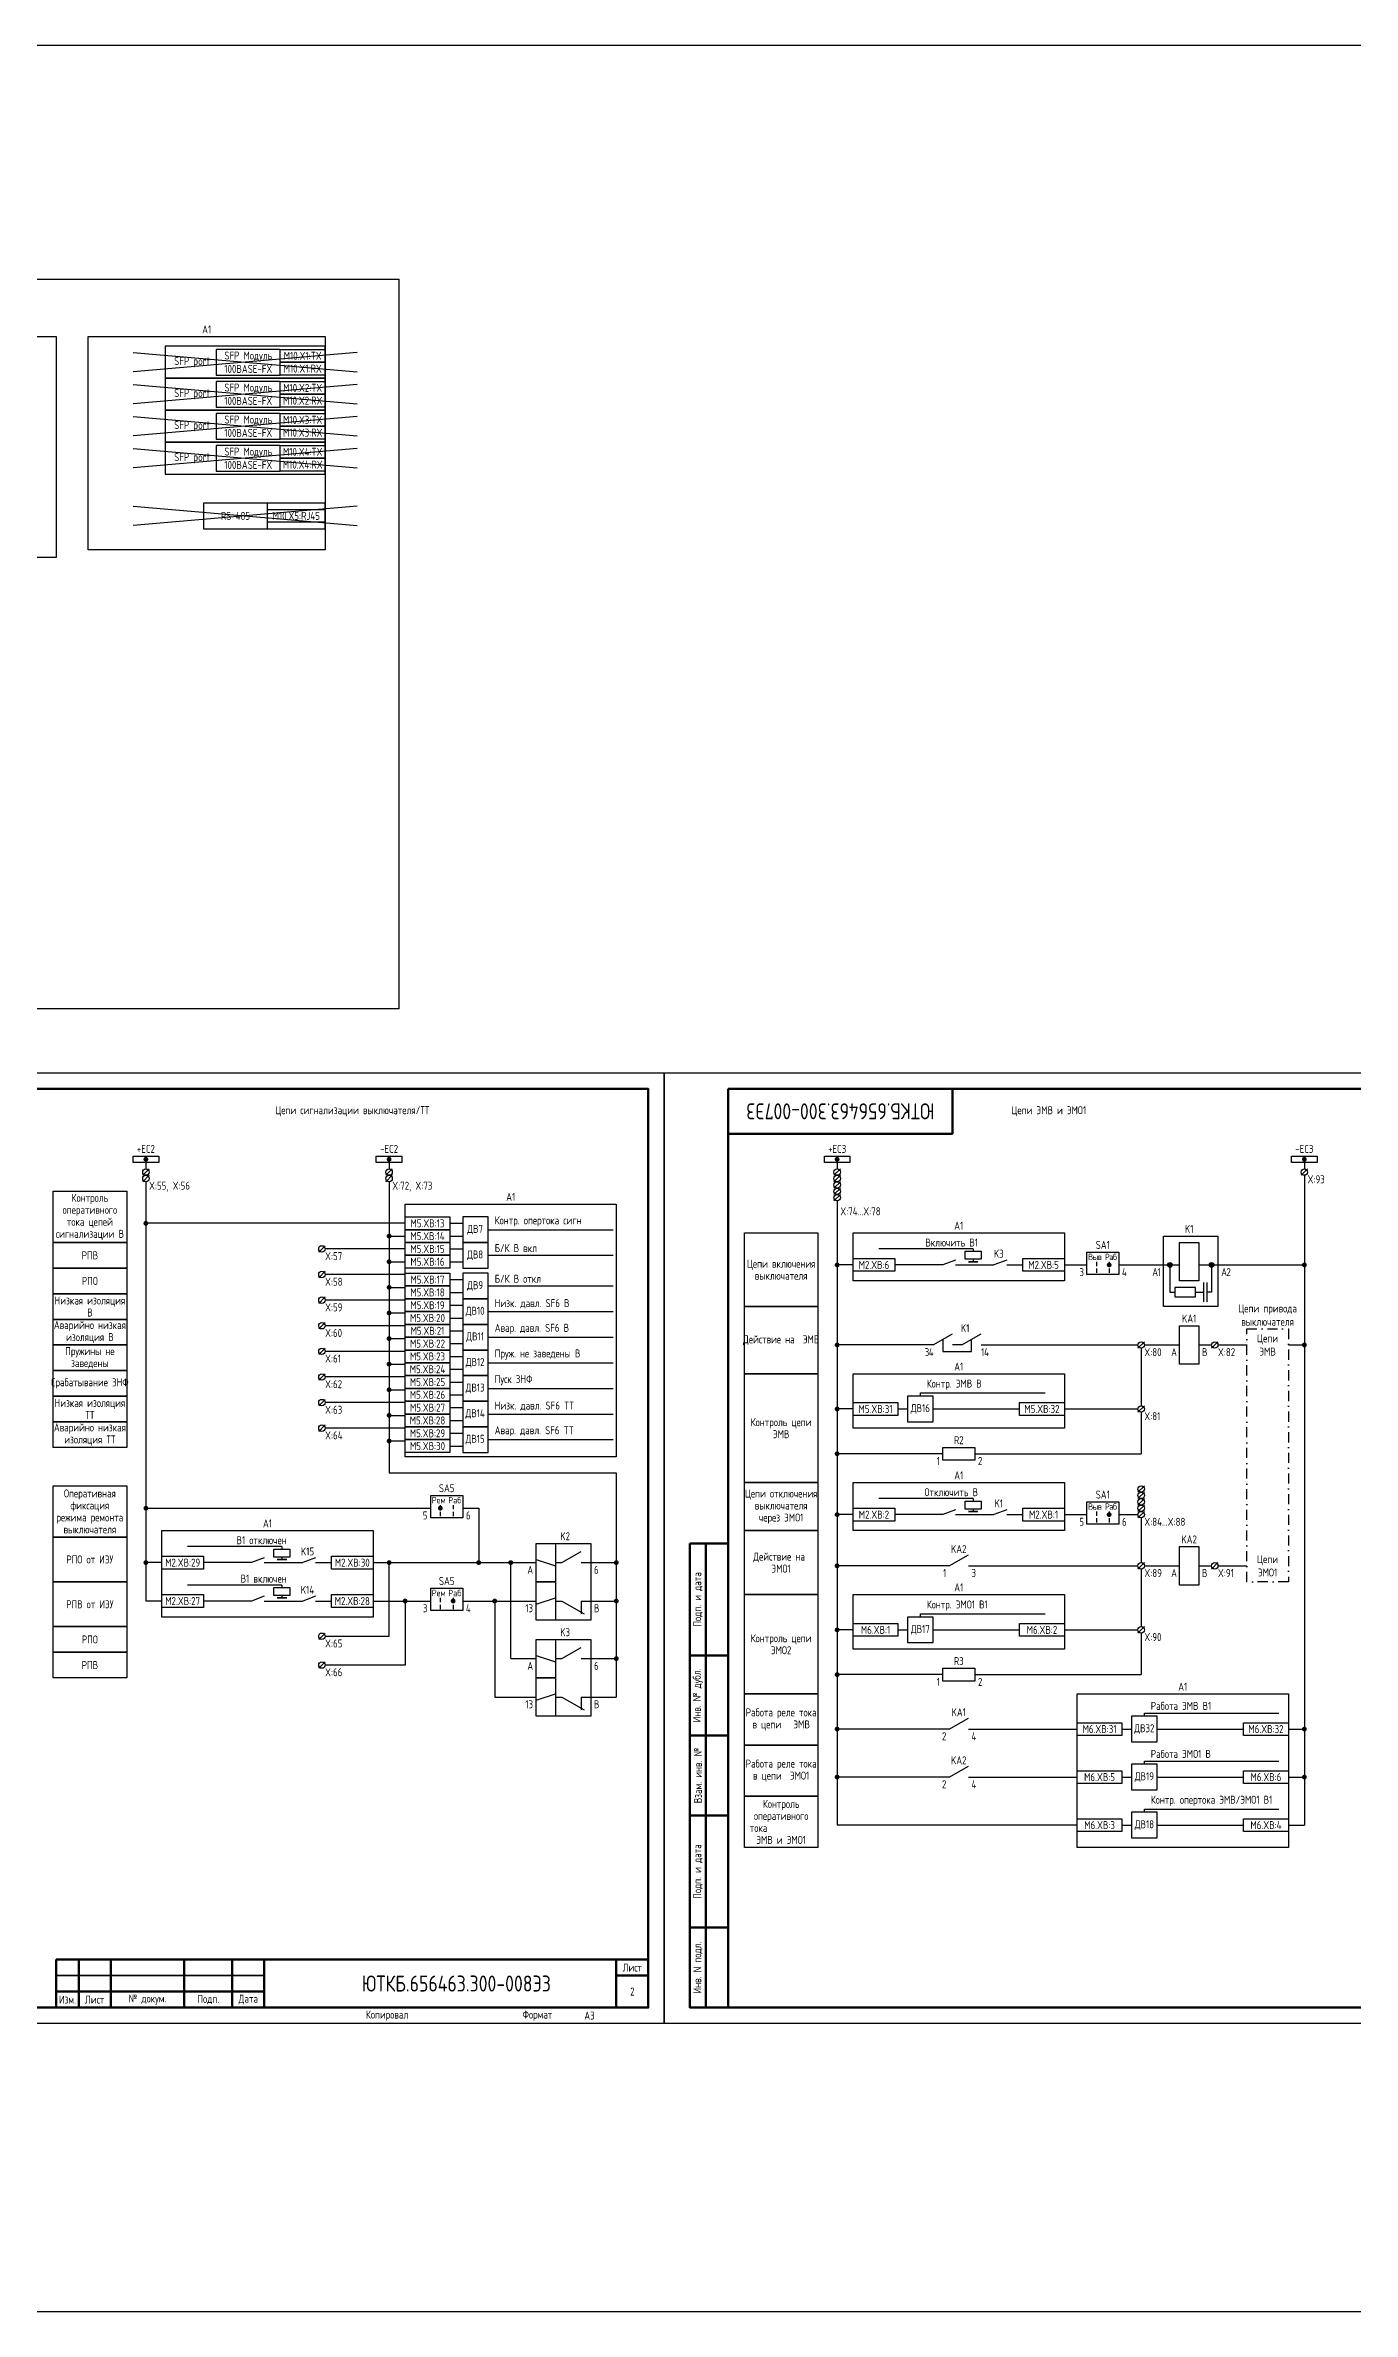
# Model space of a CAD drawing. Header units: millimetres. Extents: x -774 to 2891, y -90 to 618.
# Drawn here: x 647 to 1055, y -90 to 618 of the extents above; entities that cross this region are included whole.
import ezdxf

# ---------------------------------------------------------------- set-up
doc = ezdxf.new("R2010")
doc.units = ezdxf.units.MM
doc.linetypes.add('штрихпунктирная', pattern=[25.4, 12.7, -6.35, 0, -6.35])
doc.styles.add('Gost_type_A', font='GOST_0.TTF')

# ---------------------------------------------------------------- blocks, each defined once
blk = doc.blocks.new('Формат_А3')
blk.add_lwpolyline([(-420, 297), (0, 297), (0, 0), (-420, 0)], close=True)
at = {"lineweight": 50}
blk.add_lwpolyline([(-400, 292), (-5, 292), (-5, 5), (-400, 5)], close=True, dxfattribs=at)
blk = doc.blocks.new('Штамп малый нижний')
at = {"lineweight": 50}
for points in [[(-185, 15), (-178, 15), (-178, 5), (-185, 5)], [(-178, 15), (-168, 15), (-168, 5), (-178, 5)], [(-168, 15), (-145, 15), (-145, 5), (-168, 5)], [(-145, 15), (-130, 15), (-130, 5), (-145, 5)], [(-130, 15), (-120, 15), (-120, 5), (-130, 5)], [(-120, 15), (-10, 15), (-10, 0), (-120, 0)], [(-10, 15), (0, 15), (0, 10), (-10, 10)], [(-10, 10), (0, 10), (0, 0), (-10, 0)], [(-185, 5), (-178, 5), (-178, 0), (-185, 0)], [(-178, 5), (-168, 5), (-168, 0), (-178, 0)], [(-168, 5), (-145, 5), (-145, 0), (-168, 0)], [(-145, 5), (-130, 5), (-130, 0), (-145, 0)], [(-130, 5), (-120, 5), (-120, 0), (-130, 0)]]:
    blk.add_lwpolyline(points, close=True, dxfattribs=at)
for points in [[(-185, 15), (-178, 15), (-178, 10), (-185, 10)], [(-178, 15), (-168, 15), (-168, 10), (-178, 10)], [(-168, 15), (-145, 15), (-145, 10), (-168, 10)], [(-145, 15), (-130, 15), (-130, 10), (-145, 10)], [(-130, 15), (-120, 15), (-120, 10), (-130, 10)], [(-185, 10), (-178, 10), (-178, 5), (-185, 5)], [(-178, 10), (-168, 10), (-168, 5), (-178, 5)], [(-168, 10), (-145, 10), (-145, 5), (-168, 5)], [(-145, 10), (-130, 10), (-130, 5), (-145, 5)], [(-130, 10), (-120, 10), (-120, 5), (-130, 5)]]:
    blk.add_lwpolyline(points, close=True)
at = {"char_height": 2.5, "style": 'Gost_type_A'}
for s, insert, width, attachment_point in [('Лист', (-5, 12.5), 10, 5), ('Изм.', (-181.5, 2.5), 7, 5), ('Лист', (-173, 2.5), 10, 5), ('№ докум.', (-156.5, 2.5), 23, 5), ('Подп.', (-137.5, 2.5), 15, 5), ('Дата', (-125, 2.5), 10, 5), ('Копировал', (-75, -2.53), 13.1202, 6), ('Формат', (-30, -2.53), 13.1202, 6)]:
    blk.add_mtext(s, dxfattribs=dict(at, insert=insert, width=width, attachment_point=attachment_point))
blk = doc.blocks.new('POINT')
at = {"const_width": 0.75}
blk.add_lwpolyline([(-0.375, 0, 1), (0.375, 0, 1)], format="xyb", close=True, dxfattribs=at)
blk = doc.blocks.new('Шинка')
blk.add_lwpolyline([(-4, 1), (4, 1), (4, -1), (-4, -1)], close=True)
blk.add_blockref('POINT', (0, 0))
blk = doc.blocks.new('Переключатель_положение')
for p, q in [((2, 1), (2, -0.34)), ((2, -1.14), (2, -2.49))]:
    blk.add_line(p, q)
blk = doc.blocks.new('Штамп угловой верхний')
at = {"lineweight": 50}
blk.add_lwpolyline([(0, 0), (70, 0), (70, -14), (0, -14)], close=True, dxfattribs=at)
blk = doc.blocks.new('Штамп левый нижний')
at = {"lineweight": 50}
for points in [[(-12, 145), (-7, 145), (-7, 110), (-12, 110)], [(-7, 145), (0, 145), (0, 110), (-7, 110)], [(-12, 110), (-7, 110), (-7, 85), (-12, 85)], [(-7, 110), (0, 110), (0, 85), (-7, 85)], [(-12, 85), (-7, 85), (-7, 60), (-12, 60)], [(-7, 85), (0, 85), (0, 60), (-7, 60)], [(-12, 60), (-7, 60), (-7, 25), (-12, 25)], [(-7, 60), (0, 60), (0, 25), (-7, 25)], [(-12, 25), (-7, 25), (-7, 0), (-12, 0)], [(-7, 25), (0, 25), (0, 0), (-7, 0)]]:
    blk.add_lwpolyline(points, close=True, dxfattribs=at)
at = {"char_height": 2.5, "attachment_point": 5, "rotation": 90, "style": 'Gost_type_A'}
for s, insert, width in [('Подп. и дата', (-9.5, 127.5), 35), ('Инв. № дубл.', (-9.5, 97.5), 25), ('Взам. инв. №', (-9.5, 72.5), 25), ('Подп. и дата', (-9.5, 42.5), 35), ('Инв. N подл.', (-9.5, 12.5), 25)]:
    blk.add_mtext(s, dxfattribs=dict(at, insert=insert, width=width))

msp = doc.modelspace()

# ---------------------------------------------------------------- hatches: boundary and pattern name
at = {"ltscale": 4.8}
h = msp.add_hatch(color=256, dxfattribs=at)
edge = h.paths.add_edge_path()
edge.add_arc((998, 237), 0.75, 0, 360)
h = msp.add_hatch(color=256, dxfattribs=at)
edge = h.paths.add_edge_path()
edge.add_arc((1011, 237), 0.75, 0, 360)

# ---------------------------------------------------------------- linework, layer by layer
at = {"color": 114, "true_color": 0x139b48}
for p, q in [((674, 522), (744, 516)), ((744, 522), (674, 516)), ((674, 512), (744, 506)), ((744, 512), (674, 506)), ((674, 502), (744, 496)), ((744, 502), (674, 496)), ((674, 492), (744, 486)), ((744, 492), (674, 486)), ((674, 474), (744, 468)), ((744, 474), (674, 468))]:
    msp.add_line(p, q, dxfattribs=at)
for p, q in [((678, 270), (678, 267)), ((754, 270), (754, 267)), ((894, 270), (894, 267)), ((1040, 270), (1040, 267)), ((679, 267), (677, 265)), ((679, 265), (677, 263)), ((678, 263), (678, 132)), ((755, 267), (753, 265)), ((755, 265), (753, 263)), ((754, 263), (754, 172)), ((895, 267), (893, 265)), ((895, 265), (893, 263)), ((895, 263), (893, 261)), ((1041, 267), (1039, 265)), ((1040, 265), (1040, 62)), ((895, 261), (893, 259)), ((895, 259), (893, 257)), ((894, 257), (894, 62)), ((759, 250), (678, 250)), ((773, 250), (777, 250)), ((785, 248), (824, 248)), ((734, 243), (732, 241)), ((759, 242), (734, 242)), ((754, 246), (759, 246)), ((773, 246), (777, 246)), ((773, 242), (777, 242)), ((936.5, 242), (907, 242)), ((936.5, 242), (936.5, 241.25)), ((734, 235), (732, 233)), ((759, 234), (734, 234)), ((754, 238), (759, 238)), ((773, 238), (777, 238)), ((785, 240), (824, 240)), ((899, 237), (894, 237)), ((927, 237), (912, 237)), ((931, 237), (943, 237)), ((936.5, 238.75), (936.5, 238)), ((965, 237), (972, 237)), ((982, 237), (1001, 237)), ((1007, 237), (1040, 237)), ((734, 227), (732, 225)), ((754, 230), (759, 230)), ((773, 232.42), (777, 232.42)), ((773, 228.42), (777, 228.42)), ((785, 230.42), (824, 230.42)), ((759, 226), (734, 226)), ((754, 222), (759, 222)), ((773, 224.42), (777, 224.42)), ((773, 220.42), (777, 220.42)), ((785, 222.42), (824, 222.42)), ((734, 219), (732, 217)), ((759, 218), (734, 218)), ((754, 214), (759, 214)), ((773, 216.42), (777, 216.42)), ((773, 212.42), (777, 212.42)), ((785, 214.42), (824, 214.42)), ((924, 212), (930, 215.46)), ((933, 212), (939, 215.46)), ((990, 213), (988, 211)), ((1013, 213), (1011, 211)), ((734, 211), (732, 209)), ((759, 210), (734, 210)), ((754, 206), (759, 206)), ((773, 208.42), (777, 208.42)), ((785, 206.42), (824, 206.42)), ((924, 212), (894, 212)), ((933, 212), (930, 212)), ((939, 212), (988, 212)), ((989, 211), (989, 193)), ((990, 212), (1001, 212)), ((1007, 212), (1011, 212)), ((734, 203), (732, 201)), ((759, 202), (734, 202)), ((773, 204.42), (777, 204.42)), ((773, 200.42), (777, 200.42)), ((785, 198.42), (824, 198.42)), ((734, 195), (732, 193)), ((759, 194), (734, 194)), ((754, 198), (759, 198)), ((773, 196.42), (777, 196.42)), ((773, 192.42), (777, 192.42)), ((899, 192), (894, 192)), ((913, 192), (916, 192)), ((920, 197), (959, 197)), ((920, 196), (920, 197)), ((924, 192), (951, 192)), ((965, 192), (988, 192)), ((990, 193), (988, 191)), ((734, 187), (732, 185)), ((759, 186), (734, 186)), ((754, 190), (759, 190)), ((773, 188.42), (777, 188.42)), ((773, 184.42), (777, 184.42)), ((785, 190.42), (824, 190.42)), ((989, 191), (989, 178)), ((754, 182), (759, 182)), ((773, 180.42), (777, 180.42)), ((785, 182.42), (824, 182.42)), ((927, 178), (894, 178)), ((937, 178), (989, 178)), ((754, 172), (825, 172)), ((825, 172), (825, 102)), ((936.5, 164), (907, 164)), ((936.5, 164), (936.5, 163.25)), ((990, 168), (988, 166)), ((990, 166), (988, 164)), ((990, 164), (988, 162)), ((678, 161), (767, 161)), ((777, 161), (782, 161)), ((782, 161), (782, 144)), ((899, 159), (894, 159)), ((927, 159), (912, 159)), ((931, 159), (943, 159)), ((936.5, 160.75), (936.5, 160)), ((965, 159), (972, 159)), ((982, 159), (988, 159)), ((990, 162), (988, 160)), ((990, 160), (988, 158)), ((989, 158), (989, 144)), ((720.5, 149), (691, 149)), ((720.5, 149), (720.5, 148.25)), ((683, 144), (678, 144)), ((711, 144), (696, 144)), ((715, 144), (727, 144)), ((720.5, 145.75), (720.5, 145)), ((749, 144), (800, 144)), ((754, 121), (754, 144)), ((792, 114), (792, 144)), ((800, 145), (806, 143)), ((806, 144), (808, 144)), ((808, 144), (814, 147.46)), ((814, 144), (825, 144)), ((929, 143), (894, 143)), ((929, 143), (935, 146.46)), ((935, 143), (988, 143)), ((990, 144), (988, 142)), ((989, 142), (989, 124)), ((990, 143), (1001, 143)), ((1007, 143), (1011, 143)), ((1013, 144), (1011, 142)), ((720.5, 137), (691, 137)), ((720.5, 137), (720.5, 136.25)), ((683, 132), (678, 132)), ((711, 132), (696, 132)), ((715, 132), (727, 132)), ((720.5, 133.75), (720.5, 133)), ((749, 132), (767, 132)), ((759, 132), (759, 112)), ((777, 132), (800, 132)), ((787, 132), (787, 102)), ((800, 131), (806, 133)), ((806, 132), (808, 132)), ((808, 132), (814.92, 128)), ((814, 132), (825, 132)), ((814, 132), (814, 128)), ((920, 128), (959, 128)), ((920, 127), (920, 128)), ((734, 122), (732, 120)), ((734, 121), (754, 121)), ((899, 123), (894, 123)), ((913, 123), (916, 123)), ((924, 123), (951, 123)), ((965, 123), (988, 123)), ((990, 124), (988, 122)), ((989, 122), (989, 109)), ((792, 114), (800, 114)), ((800, 115), (806, 113)), ((806, 114), (808, 114)), ((808, 114), (814, 117.46)), ((814, 114), (825, 114)), ((734, 113), (732, 111)), ((759, 112), (734, 112)), ((927, 109), (894, 109)), ((937, 109), (989, 109)), ((787, 102), (800, 102)), ((800, 101), (806, 103)), ((806, 102), (808, 102)), ((808, 102), (814.92, 98)), ((814, 102), (825, 102)), ((814, 102), (814, 98)), ((929, 92), (935, 95.46)), ((990, 97), (1032, 97)), ((990, 96), (990, 97)), ((929, 92), (894, 92)), ((935, 92), (969, 92)), ((983, 92), (986, 92)), ((994, 92), (1021, 92)), ((1035, 92), (1040, 92)), ((929, 77), (935, 80.46)), ((990, 82), (1032, 82)), ((990, 81), (990, 82)), ((929, 77), (894, 77)), ((935, 77), (969, 77)), ((983, 77), (986, 77)), ((994, 77), (1021, 77)), ((1035, 77), (1040, 77)), ((990, 67), (1032, 67)), ((990, 66), (990, 67)), ((969, 62), (894, 62)), ((983, 62), (986, 62)), ((994, 62), (1021, 62)), ((1035, 62), (1040, 62))]:
    msp.add_line(p, q)
at = {"ltscale": 4.32}
for p, q in [((931, 238.5), (927, 237)), ((947, 238.5), (943, 237)), ((931, 160.5), (927, 159)), ((947, 160.5), (943, 159)), ((715, 145.5), (711, 144)), ((731, 145.5), (727, 144)), ((715, 133.5), (711, 132)), ((731, 133.5), (727, 132))]:
    msp.add_line(p, q, dxfattribs=at)
at = {"ltscale": 1.08}
for p, q in [((947, 237), (952, 237)), ((947, 159), (952, 159)), ((731, 144), (736, 144)), ((731, 132), (736, 132))]:
    msp.add_line(p, q, dxfattribs=at)
at = {"ltscale": 4.8}
for p, q in [((998, 237), (998, 228.5)), ((1011, 237), (1011, 228.5)), ((998, 228.5), (999.5, 228.5)), ((1006, 228.5), (1008.5, 228.5)), ((1008.5, 231.5), (1008.5, 225.5)), ((1009.5, 231.5), (1009.5, 225.5)), ((1011, 228.5), (1009.5, 228.5))]:
    msp.add_line(p, q, dxfattribs=at)
at = {"color": 0, "ltscale": 0.5}
for p, q in [((927, 213.73), (927, 210)), ((936, 210), (936, 213.73)), ((927, 210), (936, 210))]:
    msp.add_line(p, q, dxfattribs=at)
at = {"ltscale": 0.75}
for p, q in [((1013, 212), (1022, 212)), ((1035, 212), (1040, 212)), ((1013, 143), (1022, 143))]:
    msp.add_line(p, q, dxfattribs=at)
for points in [[(-774, 618), (2891, 618), (2891, -90), (-774, -90)], [(0, 545), (757, 545), (757, 317), (0, 317)], [(615, 527), (650, 527), (650, 458), (615, 458)], [(660, 527), (734, 527), (734, 460.42), (660, 460.42)], [(734, 524), (684, 524), (684, 514), (734, 514)], [(720, 523), (734, 523), (734, 519), (720, 519)], [(720, 519), (734, 519), (734, 515), (720, 515)], [(734, 514), (684, 514), (684, 504), (734, 504)], [(720, 513), (734, 513), (734, 509), (720, 509)], [(734, 504), (684, 504), (684, 494), (734, 494)], [(720, 509), (734, 509), (734, 505), (720, 505)], [(720, 503), (734, 503), (734, 499), (720, 499)], [(720, 499), (734, 499), (734, 495), (720, 495)], [(734, 494), (684, 494), (684, 484), (734, 484)], [(720, 493), (734, 493), (734, 489), (720, 489)], [(720, 489), (734, 489), (734, 485), (720, 485)], [(716, 473), (734, 473), (734, 469), (716, 469)], [(672, 244), (649, 244), (649, 260), (672, 260)], [(759, 256), (825, 256), (825, 177), (759, 177)], [(759, 252), (773, 252), (773, 248), (759, 248)], [(759, 248), (773, 248), (773, 244), (759, 244)], [(672, 236), (649, 236), (649, 244), (672, 244)], [(759, 244), (773, 244), (773, 240), (759, 240)], [(888, 224), (865, 224), (865, 247), (888, 247)], [(899, 247), (965, 247), (965, 232), (899, 232)], [(939, 241.25), (939, 238.75), (934, 238.75), (934, 241.25)], [(972, 241), (982, 241), (982, 234), (972, 234)], [(996, 246), (1013, 246), (1013, 224), (996, 224)], [(1001, 244), (1007, 244), (1007, 232), (1001, 232)], [(672, 228), (649, 228), (649, 236), (672, 236)], [(759, 240), (773, 240), (773, 236), (759, 236)], [(759, 234.42), (773, 234.42), (773, 230.42), (759, 230.42)], [(899, 239), (912, 239), (912, 235), (899, 235)], [(938, 238), (935, 238)], [(952, 239), (965, 239), (965, 235), (952, 235)], [(672, 220), (649, 220), (649, 228), (672, 228)], [(759, 230.42), (773, 230.42), (773, 226.42), (759, 226.42)], [(672, 212), (649, 212), (649, 220), (672, 220)], [(759, 226.42), (773, 226.42), (773, 222.42), (759, 222.42)], [(759, 222.42), (773, 222.42), (773, 218.42), (759, 218.42)], [(888, 203), (865, 203), (865, 224), (888, 224)], [(759, 218.42), (773, 218.42), (773, 214.42), (759, 214.42)], [(759, 214.42), (773, 214.42), (773, 210.42), (759, 210.42)], [(1001, 218), (1007, 218), (1007, 206), (1001, 206)], [(672, 204), (649, 204), (649, 212), (672, 212)], [(759, 210.42), (773, 210.42), (773, 206.42), (759, 206.42)], [(759, 206.42), (773, 206.42), (773, 202.42), (759, 202.42)], [(672, 196), (649, 196), (649, 204), (672, 204)], [(759, 202.42), (773, 202.42), (773, 198.42), (759, 198.42)], [(759, 198.42), (773, 198.42), (773, 194.42), (759, 194.42)], [(888, 169), (865, 169), (865, 203), (888, 203)], [(899, 203), (965, 203), (965, 186), (899, 186)], [(672, 188), (649, 188), (649, 196), (672, 196)], [(759, 194.42), (773, 194.42), (773, 190.42), (759, 190.42)], [(899, 194), (913, 194), (913, 190), (899, 190)], [(951, 194), (965, 194), (965, 190), (951, 190)], [(672, 180), (649, 180), (649, 188), (672, 188)], [(759, 190.42), (773, 190.42), (773, 186.42), (759, 186.42)], [(759, 186.42), (773, 186.42), (773, 182.42), (759, 182.42)], [(759, 182.42), (773, 182.42), (773, 178.42), (759, 178.42)], [(927, 180), (937, 180), (937, 176), (927, 176)], [(649, 168), (672, 168), (672, 152), (649, 152)], [(767, 165), (777, 165), (777, 158), (767, 158)], [(888, 154), (865, 154), (865, 169), (888, 169)], [(899, 169), (965, 169), (965, 154), (899, 154)], [(939, 163.25), (939, 160.75), (934, 160.75), (934, 163.25)], [(972, 163), (982, 163), (982, 156), (972, 156)], [(899, 161), (912, 161), (912, 157), (899, 157)], [(938, 160), (935, 160)], [(952, 161), (965, 161), (965, 157), (952, 157)], [(649, 152), (672, 152), (672, 138), (649, 138)], [(683, 154), (749, 154), (749, 127), (683, 127)], [(800, 150), (817, 150), (817, 126), (800, 126)], [(800, 150), (806, 150), (806, 138), (800, 138)], [(888, 134), (865, 134), (865, 154), (888, 154)], [(1001, 149), (1007, 149), (1007, 137), (1001, 137)], [(683, 146), (696, 146), (696, 142), (683, 142)], [(723, 148.25), (723, 145.75), (718, 145.75), (718, 148.25)], [(722, 145), (719, 145)], [(736, 146), (749, 146), (749, 142), (736, 142)], [(649, 138), (672, 138), (672, 124), (649, 124)], [(723, 136.25), (723, 133.75), (718, 133.75), (718, 136.25)], [(767, 136), (777, 136), (777, 129), (767, 129)], [(800, 138), (806, 138), (806, 126), (800, 126)], [(683, 134), (696, 134), (696, 130), (683, 130)], [(722, 133), (719, 133)], [(736, 134), (749, 134), (749, 130), (736, 130)], [(888, 103), (865, 103), (865, 134), (888, 134)], [(899, 134), (965, 134), (965, 117), (899, 117)], [(672, 116), (649, 116), (649, 124), (672, 124)], [(899, 125), (913, 125), (913, 121), (899, 121)], [(951, 125), (965, 125), (965, 121), (951, 121)], [(672, 108), (649, 108), (649, 116), (672, 116)], [(800, 120), (817, 120), (817, 96), (800, 96)], [(800, 120), (806, 120), (806, 108), (800, 108)], [(800, 108), (806, 108), (806, 96), (800, 96)], [(927, 111), (937, 111), (937, 107), (927, 107)], [(888, 87), (865, 87), (865, 103), (888, 103)], [(969, 103), (1035, 103), (1035, 55), (969, 55)], [(969, 94), (983, 94), (983, 90), (969, 90)], [(1021, 94), (1035, 94), (1035, 90), (1021, 90)], [(888, 71), (865, 71), (865, 87), (888, 87)], [(969, 79), (983, 79), (983, 75), (969, 75)], [(1021, 79), (1035, 79), (1035, 75), (1021, 75)], [(888, 55), (865, 55), (865, 71), (888, 71)], [(969, 64), (983, 64), (983, 60), (969, 60)], [(1021, 64), (1035, 64), (1035, 60), (1021, 60)]]:
    msp.add_lwpolyline(points, close=True)
at = {"linetype": 'Continuous', "lineweight": 25, "ltscale": 4}
for points in [[(700, 515), (720, 515), (720, 523), (700, 523)], [(700, 505), (720, 505), (720, 513), (700, 513)], [(700, 495), (720, 495), (720, 503), (700, 503)], [(700, 485), (720, 485), (720, 493), (700, 493)], [(696, 467), (734, 467), (734, 475), (696, 475)], [(696, 467), (716, 467), (716, 475), (696, 475)]]:
    msp.add_lwpolyline(points, close=True, dxfattribs=at)
at = {"ltscale": 4}
for points in [[(777, 244), (785, 244), (785, 252), (777, 252)], [(777, 236), (785, 236), (785, 244), (777, 244)], [(777, 226.42), (785, 226.42), (785, 234.42), (777, 234.42)], [(777, 218.42), (785, 218.42), (785, 226.42), (777, 226.42)], [(777, 210.42), (785, 210.42), (785, 218.42), (777, 218.42)], [(777, 202.42), (785, 202.42), (785, 210.42), (777, 210.42)], [(777, 194.42), (785, 194.42), (785, 202.42), (777, 202.42)], [(777, 186.42), (785, 186.42), (785, 194.42), (777, 194.42)], [(916, 188), (924, 188), (924, 196), (916, 196)], [(777, 178.42), (785, 178.42), (785, 186.42), (777, 186.42)], [(916, 119), (924, 119), (924, 127), (916, 127)], [(986, 88), (994, 88), (994, 96), (986, 96)], [(986, 73), (994, 73), (994, 81), (986, 81)], [(986, 58), (994, 58), (994, 66), (986, 66)]]:
    msp.add_lwpolyline(points, close=True, dxfattribs=at)
at = {"ltscale": 4.8}
msp.add_lwpolyline([(999.5, 227), (1006, 227), (1006, 230), (999.5, 230)], close=True, dxfattribs=at)
at = {"linetype": 'штрихпунктирная', "ltscale": 0.25}
msp.add_lwpolyline([(1022, 217), (1035, 217), (1035, 138), (1022, 138)], close=True, dxfattribs=at)
for centre in [(678, 266), (678, 264), (754, 266), (754, 264), (894, 266), (894, 264), (894, 262), (1040, 266), (894, 260), (894, 258), (733, 242), (733, 234), (733, 226), (733, 218), (989, 212), (1012, 212), (733, 210), (733, 202), (733, 194), (989, 192), (733, 186), (989, 167), (989, 165), (989, 163), (989, 161), (989, 159), (989, 143), (1012, 143), (733, 121), (989, 123), (733, 112)]:
    msp.add_circle(centre, 1)
at = {"ltscale": 4.8}
for centre in [(998, 237), (1011, 237)]:
    msp.add_circle(centre, 0.75, dxfattribs=at)

# ---------------------------------------------------------------- block references
for name, p in [('Формат_А3', (840, 0)), ('Формат_А3', (1260, 0)), ('Штамп угловой верхний', (860, 292)), ('Шинка', (678, 270)), ('Шинка', (754, 270)), ('Шинка', (894, 270)), ('Шинка', (1040, 270)), ('POINT', (678, 250)), ('POINT', (754, 246)), ('POINT', (754, 238)), ('POINT', (894, 237)), ('Переключатель_положение', (973, 237)), ('POINT', (979, 237)), ('Переключатель_положение', (977, 237)), ('POINT', (1040, 237)), ('POINT', (754, 230)), ('POINT', (754, 222)), ('POINT', (754, 214)), ('POINT', (894, 212)), ('POINT', (1040, 212)), ('POINT', (754, 206)), ('POINT', (754, 198)), ('POINT', (894, 192)), ('POINT', (754, 190)), ('POINT', (754, 182)), ('POINT', (894, 178)), ('POINT', (678, 161)), ('POINT', (770, 161)), ('Переключатель_положение', (768, 161)), ('Переключатель_положение', (772, 161)), ('POINT', (894, 159)), ('Переключатель_положение', (973, 159)), ('POINT', (979, 159)), ('Переключатель_положение', (977, 159)), ('Штамп левый нижний', (860, 5)), ('POINT', (678, 144)), ('POINT', (754, 144)), ('POINT', (782, 144)), ('POINT', (825, 144)), ('POINT', (894, 143)), ('POINT', (759, 132)), ('Переключатель_положение', (768, 132)), ('POINT', (774, 132)), ('Переключатель_положение', (772, 132)), ('POINT', (825, 132)), ('POINT', (894, 123)), ('POINT', (825, 114)), ('POINT', (894, 109)), ('POINT', (894, 92)), ('POINT', (1040, 92)), ('POINT', (894, 77)), ('POINT', (1040, 77)), ('Штамп малый нижний', (835, 5))]:
    msp.add_blockref(name, p)
at = {"xscale": -1}
for p in [(792, 144), (787, 132)]:
    msp.add_blockref('POINT', p, dxfattribs=at)

# ---------------------------------------------------------------- texts
at = {"char_height": 2.5, "line_spacing_factor": 0.9, "style": 'Gost_type_A'}
for s, insert, width, attachment_point in [('A1', (697, 528), 74.0002, 8), ('Цепи сигнализации выключателя/ТТ', (742.5, 285), 187, 5), ('Цепи ЭМВ и ЭМО1', (960.13, 285), 200.2502, 5), ('X:55, X:56', (679, 263), 16, 1), ('X:72, X:73', (755, 263), 16, 1), ('X:93', (1041, 265), 16, 1), ('Контроль оперативного тока цепей сигнализации В', (660.5, 252), 23, 5), ('A1', (792, 257), 66, 8), ('X:74...X:78', (895, 255), 16, 1), ('A1', (932, 248), 66, 8), ('РПВ', (660.5, 240), 23, 5), ('X:57', (734, 241), 8, 1), ('Цепи включения выключателя', (876.5, 235.5), 23, 5), ('Низкая изоляция В', (660.5, 224), 23, 5), ('РПО', (660.5, 232), 23, 5), ('X:58', (734, 233), 8, 1), ('Аварийно низкая изоляция В', (660.5, 216), 23, 5), ('X:59', (734, 225), 8, 1), ('X:60', (734, 217), 8, 1), ('Действие на  ЭМВ', (876.5, 213.5), 23, 5), ('Пружины не заведены ', (660.5, 208), 23, 5), ('X:61', (734, 209), 8, 1), ('A1', (932, 204), 66, 8), ('X:80', (990, 211), 8, 1), ('X:82', (1013, 211), 8, 1), ('Срабатывание ЗНФ ', (660.5, 200), 23, 5), ('X:62', (734, 201), 8, 1), ('Низкая изоляция ТТ', (660.5, 192), 23, 5), ('X:63', (734, 193), 8, 1), ('Аварийно низкая изоляция ТТ', (660.5, 184), 23, 5), ('X:64', (734, 185), 8, 1), ('Контроль цепи ЭМВ ', (876.5, 186), 23, 5), ('X:81', (990, 191), 8, 1), ('{\\T0.9;1}', (926, 177), 5, 3), ('R2', (932, 181), 10, 8), ('{\\T0.9;2}', (938, 177), 5, 1), ('A1', (932, 170), 66, 8), ('Оперативная фиксация\\Pрежима ремонта выключателя', (660.5, 160), 23, 5), ('Цепи отключения выключателя через ЭМО1', (876.5, 161.5), 23, 5), ('A1', (716, 155), 66, 8), ('X:84...X:88', (990, 158), 8, 1), ('РПО от ИЭУ', (660.5, 145), 23, 5), ('Действие на  ЭМО1', (876.5, 144), 23, 5), ('X:89', (990, 142), 8.9978, 1), ('X:91', (1013, 142), 8, 1), ('A1', (932, 135), 66, 8), ('РПВ от ИЭУ', (660.5, 131), 23, 5), ('РПО', (660.5, 120), 23, 5), ('Контроль цепи ЭМО2 ', (876.5, 118.5), 23, 5), ('X:90', (990, 122), 8, 1), ('X:65', (734, 120), 8, 1), ('R3', (932, 112), 10, 8), ('РПВ', (660.5, 112), 23, 5), ('X:66', (734, 111), 8, 1), ('{\\T0.9;1}', (926, 108), 5, 3), ('{\\T0.9;2}', (938, 108), 5, 1), ('A1', (1002, 104), 66, 8), ('Работа реле тока в цепи   ЭМВ', (876.5, 95), 23, 5), ('Работа реле тока в цепи  ЭМО1', (876.5, 79), 23, 5), ('Контроль оперативного тока            ЭМВ и ЭМО1 ', (876.5, 63), 23, 5)]:
    msp.add_mtext(s, dxfattribs=dict(at, insert=insert, width=width, attachment_point=attachment_point))
at = {"style": 'Gost_type_A'}
for s, insert, char_height, width, attachment_point in [('SFP port', (698, 519), 2.5, 20, 6), ('SFP Mодуль 100BASE-FX', (710, 519), 2.5, 19.9998, 5), ('M10.X1:RX', (727, 517), 2.5, 14, 5), ('M10.X1:TX', (727, 521), 2.5, 14, 5), ('SFP port', (698, 509), 2.5, 20, 6), ('SFP Mодуль 100BASE-FX', (710, 509), 2.5, 19.9998, 5), ('M10.X2:TX', (727, 511), 2.5, 14, 5), ('M10.X2:RX', (727, 507), 2.5, 14, 5), ('SFP port', (698, 499), 2.5, 20, 6), ('SFP Mодуль 100BASE-FX', (710, 499), 2.5, 19.9998, 5), ('M10.X3:RX', (727, 497), 2.5, 14, 5), ('M10.X3:TX', (727, 501), 2.5, 14, 5), ('SFP port', (698, 489), 2.5, 20, 6), ('SFP Mодуль 100BASE-FX', (710, 489), 2.5, 19.9998, 5), ('M10.X4:TX', (727, 491), 2.5, 14, 5), ('M10.X4:RX', (727, 487), 2.5, 14, 5), ('RS-485', (706, 471), 2.5, 19.9998, 5), ('M10.X5:RJ45', (725, 471), 2.5, 18.0002, 5), ('+EC2', (678, 272), 2.5, 10, 8), ('-EC2', (754, 272), 2.5, 10, 8), ('+EC3', (894, 272), 2.5, 10, 8), ('-EC3', (1040, 272), 2.5, 10, 8), ('M5.XВ:13', (766, 250), 2.5, 14, 5), ('ДВ7', (780.88, 248), 2.5, 7.7588, 5), ('Контр. опертока сигн', (787, 249), 2.5, 44.8565, 7), ('K1', (1004, 247), 2.5, 7, 8), ('M5.XВ:14', (766, 246), 2.5, 14, 5), ('M5.XВ:15', (766, 242), 2.5, 14, 5), ('ДВ8', (780.88, 240), 2.5, 7.7588, 5), ('Б/К В вкл', (787, 241), 2.5, 27.8465, 7), ('Включить В1', (938, 244), 2.5, 31.0015, 6), ('K3', (944.5, 240.5), 2.5, 5, 5), ('SA1', (977, 242), 2.5, 10, 8), ('M5.XВ:16', (766, 238), 2.5, 14, 5), ('M5.XВ:17', (766, 232.42), 2.5, 14, 5), ('Б/К В откл', (787, 231.42), 2.5, 27.8465, 7), ('M2.XВ:6', (905.5, 237), 2.5, 13, 5), ('M2.XВ:5', (958.5, 237), 2.5, 13, 5), ('{\\T0.9;3}', (971, 236), 2.5, 5, 3), ('{\\T0.9;Выв}', (974.5, 239.5), 2, 5, 5), ('{\\T0.9;Раб}', (979.5, 239.5), 2, 5, 5), ('{\\T0.9;4}', (983, 236), 2.5, 5, 1), ('{\\T0.9;A1}', (995, 236), 2.5, 5, 3), ('{\\T0.9;A2}', (1014, 236), 2.5, 5, 1), ('M5.XВ:18', (766, 228.42), 2.5, 14, 5), ('ДВ9', (780.88, 230.42), 2.5, 7.7588, 5), ('M5.XВ:20', (766, 220.42), 2.5, 14, 5), ('M5.XВ:19', (766, 224.42), 2.5, 14, 5), ('ДВ10', (780.88, 222.42), 2.5, 7.7588, 5), ('Низк. давл. SF6 B', (787, 223.42), 2.5, 27.8465, 7), ('KA1', (1004, 219), 2.5, 18, 8), ('Цепи привода\\Pвыключателя', (1028.5, 218), 2.5, 23, 8), ('M5.XВ:22', (766, 212.42), 2.5, 14, 5), ('M5.XВ:21', (766, 216.42), 2.5, 14, 5), ('ДВ11', (780.88, 214.42), 2.5, 7.7588, 5), ('Авар. давл. SF6 B', (787, 215.42), 2.5, 27.8465, 7), ('K1', (934, 216), 2.5, 18, 8), ('Цепи\\PЭМВ', (1028.5, 212), 2.5, 13, 5), ('M5.XВ:24', (766, 204.42), 2.5, 14, 5), ('M5.XВ:23', (766, 208.42), 2.5, 14, 5), ('ДВ12', (780.88, 206.42), 2.5, 7.7588, 5), ('Пруж. не заведены В', (787, 207.42), 2.5, 37.4344, 7), ('{\\T0.9;34}', (924, 211), 2.5, 5, 3), ('{\\T0.9;14}', (939, 211), 2.5, 5, 1), ('{\\T0.9;А}', (1000, 211), 2.5, 5, 3), ('{\\T0.9;B}', (1008, 211), 2.5, 5, 1), ('M5.XВ:25', (766, 200.42), 2.5, 14, 5), ('ДВ13', (780.88, 198.42), 2.5, 7.7588, 5), ('Пуск ЗНФ', (787, 199.42), 2.5, 39.3936, 7), ('Контр. ЭМВ В', (922, 198), 2.5, 35.7119, 7), ('M5.XВ:26', (766, 196.42), 2.5, 14, 5), ('M5.XВ:27', (766, 192.42), 2.5, 14, 5), ('ДВ14', (780.88, 190.42), 2.5, 7.7588, 5), ('Низк. давл. SF6 TT', (787, 191.42), 2.5, 30.8621, 7), ('M5.XВ:31', (906, 192), 2.5, 14, 5), ('ДВ16', (920, 192), 2.5, 7.9998, 5), ('M5.XВ:32', (958, 192), 2.5, 14, 5), ('M5.XВ:28', (766, 188.42), 2.5, 14, 5), ('M5.XВ:29', (766, 184.42), 2.5, 14, 5), ('Авар. давл. SF6 TT', (787, 183.42), 2.5, 44.8565, 7), ('M5.XВ:30', (766, 180.42), 2.5, 14, 5), ('ДВ15', (780.88, 182.42), 2.5, 7.7588, 5), ('Рем', (769.5, 163.5), 2, 5, 5), ('SA5', (772, 166), 2.5, 10, 8), ('Раб', (774.5, 163.5), 2, 5, 5), ('Отключить В', (938, 166), 2.5, 31.0015, 6), ('K1', (944.5, 162.5), 2.5, 5, 5), ('SA1', (977, 164), 2.5, 10, 8), ('5', (766, 160), 2.5, 5, 3), ('6', (778, 160), 2.5, 5, 1), ('M2.XВ:2', (905.5, 159), 2.5, 13, 5), ('M2.XВ:1', (958.5, 159), 2.5, 13, 5), ('{\\T0.9;5}', (971, 158), 2.5, 5, 3), ('{\\T0.9;Выв}', (974.5, 161.5), 2, 5, 5), ('{\\T0.9;Раб}', (979.5, 161.5), 2, 5, 5), ('{\\T0.9;6}', (983, 158), 2.5, 5, 1), ('В1 отключен', (722, 151), 2.5, 31.0015, 6), ('K15', (728.5, 147.5), 2.5, 5, 5), ('K2', (809, 151), 2.5, 18, 8), ('KA2', (932, 147), 2.5, 18, 8), ('KA2', (1004, 150), 2.5, 18, 8), ('M2.XВ:29', (689.5, 144), 2.5, 13, 5), ('M2.XВ:30', (742.5, 144), 2.5, 13, 5), ('А', (799, 143), 2.5, 5, 3), ('6', (818, 143), 2.5, 5, 1), ('{\\T0.9;1}', (928, 142), 2.5, 5, 3), ('{\\T0.9;3}', (936, 142), 2.5, 5, 1), ('{\\T0.9;А}', (1000, 142), 2.5, 5, 3), ('{\\T0.9;B}', (1008, 142), 2.5, 5, 1), ('Цепи\\PЭМО1', (1028.5, 143), 2.5, 13, 5), ('В1 включен', (722, 139), 2.5, 31.0015, 6), ('K14', (728.5, 135.5), 2.5, 5, 5), ('Рем', (769.5, 134.5), 2, 5, 5), ('SA5', (772, 137), 2.5, 10, 8), ('Раб', (774.5, 134.5), 2, 5, 5), ('M2.XВ:27', (689.5, 132), 2.5, 13, 5), ('M2.XВ:28', (742.5, 132), 2.5, 13, 5), ('3', (766, 131), 2.5, 5, 3), ('4', (778, 131), 2.5, 5, 1), ('13', (799, 131), 2.5, 5, 3), ('B', (818, 131), 2.5, 5, 1), ('Контр. ЭМО1 В1', (922, 129), 2.5, 35.7119, 7), ('K3', (809, 121), 2.5, 18, 8), ('M6.XВ:1', (906, 123), 2.5, 14, 5), ('ДВ17', (920, 123), 2.5, 7.9998, 5), ('M6.XВ:2', (958, 123), 2.5, 14, 5), ('А', (799, 113), 2.5, 5, 3), ('6', (818, 113), 2.5, 5, 1), ('13', (799, 101), 2.5, 5, 3), ('B', (818, 101), 2.5, 5, 1), ('KA1', (932, 96), 2.5, 18, 8), ('M6.XВ:31', (976, 92), 2.5, 14, 5), ('ДВ32', (990, 92), 2.5, 7.9998, 5), ('M6.XВ:32', (1028, 92), 2.5, 14, 5), ('{\\T0.9;2}', (928, 91), 2.5, 5, 3), ('{\\T0.9;4}', (936, 91), 2.5, 5, 1), ('Работа ЭМО1 В', (992, 83), 2.5, 40.9997, 7), ('KA2', (932, 81), 2.5, 18, 8), ('M6.XВ:5', (976, 77), 2.5, 14, 5), ('ДВ19', (990, 77), 2.5, 7.9998, 5), ('M6.XВ:6', (1028, 77), 2.5, 14, 5), ('{\\T0.9;2}', (928, 76), 2.5, 5, 3), ('{\\T0.9;4}', (936, 76), 2.5, 5, 1), ('Контр. опертока ЭМВ/ЭМО1 В1', (992, 68), 2.5, 40.9997, 7), ('M6.XВ:3', (976, 62), 2.5, 14, 5), ('ДВ18', (990, 62), 2.5, 7.9998, 5), ('M6.XВ:4', (1028, 62), 2.5, 14, 5), ('ЮТКБ.656463.300-008Э3', (775, 12.5), 5, 120, 5), ('2', (830, 10), 2.5, 10, 5), ('A3', (815, 2.5), 2.5, 20, 4)]:
    msp.add_mtext(s, dxfattribs=dict(at, insert=insert, char_height=char_height, width=width, attachment_point=attachment_point))
at = {"insert": (895, 285), "char_height": 5, "width": 70, "attachment_point": 5, "rotation": 180, "style": 'Gost_type_A'}
msp.add_mtext('ЮТКБ.656463.300-007Э3', dxfattribs=at)
at = {"color": 6, "insert": (992, 98), "char_height": 2.5, "width": 40.9997, "attachment_point": 7, "style": 'Gost_type_A'}
msp.add_mtext('Работа ЭМВ В1', dxfattribs=at)

doc.saveas('drawing.dxf')
